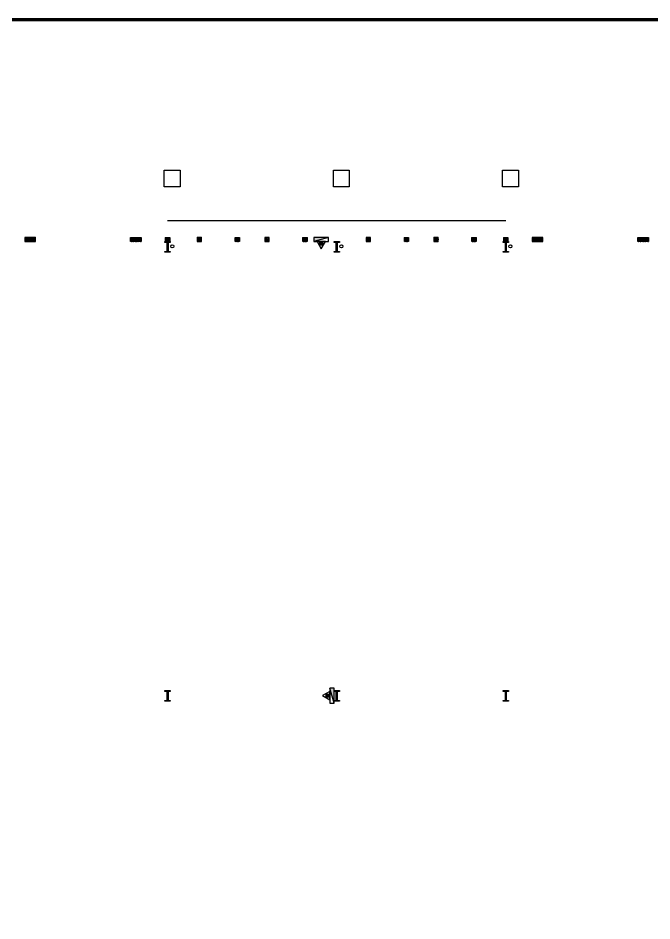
# Model space of a CAD drawing. Extents: x 1169373 to 1354985, y 649019 to 904199.
# Drawn here: x 1265902 to 1295894, y 739169 to 781899 of the extents above; entities that cross this region are included whole.
import ezdxf

# ---------------------------------------------------------------- set-up
doc = ezdxf.new("R2010")
doc.units = 0
doc.header["$LTSCALE"] = 1000
doc.header["$MEASUREMENT"] = 0
for name, color, linetype in [('EQUIP_消火栓', 7, 'Continuous'), ('EQUIP_消防', 7, 'Continuous'), ('GZ', 30, 'Continuous'), ('PUB_TITLE', 4, 'Continuous'), ('VPIPE-消防', 1, 'TG_XH'), ('刚柱', 2, 'Continuous'), ('卫浴', 7, 'Continuous'), ('散水', 32, 'Continuous')]:
    doc.layers.add(name, color=color, linetype=linetype)
doc.styles.add('TG_LINETYPE', font='SIMPLEX', dxfattribs={"width": 0.8, "height": 3, "bigfont": 'HZTXT'})
doc.linetypes.add('TG_XH', pattern='A,2,-0.6,["XH",TG_LINETYPE,S=0.1,R=0,X=-0.52,Y=-0.15],0', length=2.6)

# ---------------------------------------------------------------- blocks, each defined once
blk = doc.blocks.new('sdhfxdhnfdhx')
h = blk.add_hatch(color=256)
h.paths.add_polyline_path([(3050366, 936899), (3050616, 936899), (3050616, 936859), (3050366, 936859)])
h.paths.add_polyline_path([(3050511, 937319), (3050511, 936899), (3050471, 936899), (3050471, 937319)])
h.paths.add_polyline_path([(3050366, 937359), (3050616, 937359), (3050616, 937319), (3050366, 937319)])
for points in [[(3050366, 937359), (3050616, 937359), (3050616, 937319), (3050366, 937319)], [(3050511, 937319), (3050511, 936899), (3050471, 936899), (3050471, 937319)], [(3050366, 936899), (3050616, 936899), (3050616, 936859), (3050366, 936859)]]:
    blk.add_lwpolyline(points, close=True)
blk = doc.blocks.new('$ATTACHMENT$00000214')
h = blk.add_hatch()
h.set_pattern_fill('ANSI31', color=256, scale=200, style=0)
h.set_pattern_definition([(45, (-38543.802, -6842.639), (-17.67767, 17.67767), [])])
h.paths.add_polyline_path([(-65, 2), (65, 2), (65, -128), (-65, -128)])
for points in [[(0, 172), (-198, -172), (198, -172)], [(-65, 2), (65, 2), (65, -128), (-65, -128)]]:
    blk.add_lwpolyline(points, close=True)
blk = doc.blocks.new('$TwtSys$00000434')
for p, q in [((-0.5, 0.5), (-0.5, -0.5)), ((-0.5, -0.5), (0.5, 0.5)), ((0.5, 0.5), (-0.5, 0.5)), ((0.5, -0.5), (0.5, 0.5)), ((-0.5, -0.5), (0.5, -0.5))]:
    blk.add_line(p, q)
blk.add_solid([(0.5, -0.5), (0.5, 0.5), (-0.5, -0.5)])
blk = doc.blocks.new('xhs')
at = {"layer": 'EQUIP_消火栓', "xscale": 700.0000000000026, "yscale": 200, "zscale": 700, "rotation": 359.9999949910357}
blk.add_blockref('$TwtSys$00000434', (4416311, -1410339), dxfattribs=at)
at = {"layer": 'EQUIP_消防'}
blk.add_blockref('$ATTACHMENT$00000214', (4416311, -1410067), dxfattribs=at)

msp = doc.modelspace()

# ---------------------------------------------------------------- hatches: boundary and pattern name
at = {"layer": 'GZ'}
h = msp.add_hatch(dxfattribs=at)
h.set_pattern_fill('钢筋混凝土', color=253, scale=20, style=0)
h.set_pattern_definition([(135, (1320113.753, 695713.577), (35.35534, 35.35534), []), (130, (1320113.75, 695713.58), (-143.45204, -12.55043), [15, -165]), (185, (1320113.75, 695713.58), (27.75027, 150.43843), [12, -132]), (79.5486, (1320101.8, 695712.53), (-115.70188, 137.8879), [12.74804, -140.22842]), (133.8158, (1320113.75, 695753.58), (-213.4482, -33.1038), [22.5, -247.5]), (83.3644, (1320095.97, 695750.82), (-186.93254, 194.82357), [19.12206, -210.3426]), (188.8158, (1320113.75, 695753.58), (-186.9324, 194.8237), [18, -198]), (159, (1320093.75, 695743.58), (-119.38141, -80.52378), [15, -165]), (214, (1320093.75, 695743.58), (-48.66307, 145.03), [12, -132]), (108.5486, (1320083.8, 695736.87), (-168.04453, 64.5061), [12.74804, -140.22842]), (142.5, (1320113.753, 695713.577), (-2.43197, 66.57877), [0, -130.4, 0, -134, 0, -132.5]), (172.5, (1320113.75, 695713.58), (-52.61391, 78.88234), [0, -76.4, 0, -127.4, 0, -50.5]), (212.5, (1320158.353, 695713.58), (-106.764487, -4.510974), [0, -50, 0, -156, 0, -207]), (222.5, (1320178.35, 695713.58), (-116.63723, 20.021), [0, -65, 0, -103.6, 0, -147])])
h.paths.add_polyline_path([(1266729, 771519), (1266229, 771519), (1266229, 771319), (1266729, 771319)])
h = msp.add_hatch(dxfattribs=at)
h.set_pattern_fill('钢筋混凝土', color=253, scale=20, style=0)
h.set_pattern_definition([(45, (1217844.47, 695713.577), (-35.35534, 35.35534), []), (50, (1217844.47, 695713.58), (143.45204, -12.55043), [15, -165]), (355, (1217844.47, 695713.58), (-27.75027, 150.43843), [12, -132]), (100.4514, (1217856.42, 695712.53), (115.70188, 137.8879), [12.74804, -140.22842]), (46.1842, (1217844.47, 695753.58), (213.4482, -33.1038), [22.5, -247.5]), (96.6356, (1217862.26, 695750.82), (186.93254, 194.82357), [19.12206, -210.3426]), (351.1842, (1217844.47, 695753.58), (186.9324, 194.8237), [18, -198]), (21, (1217864.47, 695743.58), (119.38141, -80.52378), [15, -165]), (326, (1217864.47, 695743.58), (48.66307, 145.03), [12, -132]), (71.4514, (1217874.42, 695736.87), (168.04453, 64.5061), [12.74804, -140.22842]), (37.5, (1217844.47, 695713.577), (2.43197, 66.57877), [0, -130.4, 0, -134, 0, -132.5]), (7.5, (1217844.47, 695713.58), (52.61391, 78.88234), [0, -76.4, 0, -127.4, 0, -50.5]), (327.5, (1217799.87, 695713.58), (106.764487, -4.510974), [0, -50, 0, -156, 0, -207]), (317.5, (1217779.87, 695713.58), (116.63723, 20.021), [0, -65, 0, -103.6, 0, -147])])
h.paths.add_polyline_path([(1271229, 771519), (1271729, 771519), (1271729, 771319), (1271229, 771319)])
h = msp.add_hatch(dxfattribs=at)
h.set_pattern_fill('钢筋混凝土', color=253, scale=20, style=0)
h.set_pattern_definition([(45, (1219494.47, 695713.577), (-35.35534, 35.35534), []), (50, (1219494.47, 695713.58), (143.45204, -12.55043), [15, -165]), (355, (1219494.47, 695713.58), (-27.75027, 150.43843), [12, -132]), (100.4514, (1219506.42, 695712.53), (115.70188, 137.8879), [12.74804, -140.22842]), (46.1842, (1219494.47, 695753.58), (213.4482, -33.1038), [22.5, -247.5]), (96.6356, (1219512.26, 695750.82), (186.93254, 194.82357), [19.12206, -210.3426]), (351.1842, (1219494.47, 695753.58), (186.9324, 194.8237), [18, -198]), (21, (1219514.47, 695743.58), (119.38141, -80.52378), [15, -165]), (326, (1219514.47, 695743.58), (48.66307, 145.03), [12, -132]), (71.4514, (1219524.42, 695736.87), (168.04453, 64.5061), [12.74804, -140.22842]), (37.5, (1219494.47, 695713.577), (2.43197, 66.57877), [0, -130.4, 0, -134, 0, -132.5]), (7.5, (1219494.47, 695713.58), (52.61391, 78.88234), [0, -76.4, 0, -127.4, 0, -50.5]), (327.5, (1219449.87, 695713.58), (106.764487, -4.510974), [0, -50, 0, -156, 0, -207]), (317.5, (1219429.87, 695713.58), (116.63723, 20.021), [0, -65, 0, -103.6, 0, -147])])
h.paths.add_polyline_path([(1272879, 771519), (1273079, 771519), (1273079, 771319), (1272879, 771319)])
h = msp.add_hatch(dxfattribs=at)
h.set_pattern_fill('钢筋混凝土', color=253, scale=20, style=0)
h.set_pattern_definition([(135, (1327963.505, 695713.577), (35.35534, 35.35534), []), (130, (1327963.5, 695713.58), (-143.45204, -12.55043), [15, -165]), (185, (1327963.5, 695713.58), (27.75027, 150.43843), [12, -132]), (79.5486, (1327951.55, 695712.53), (-115.70188, 137.8879), [12.74804, -140.22842]), (133.8158, (1327963.5, 695753.58), (-213.4482, -33.1038), [22.5, -247.5]), (83.3644, (1327945.72, 695750.82), (-186.93254, 194.82357), [19.12206, -210.3426]), (188.8158, (1327963.5, 695753.58), (-186.9324, 194.8237), [18, -198]), (159, (1327943.5, 695743.58), (-119.38141, -80.52378), [15, -165]), (214, (1327943.5, 695743.58), (-48.66307, 145.03), [12, -132]), (108.5486, (1327933.56, 695736.87), (-168.04453, 64.5061), [12.74804, -140.22842]), (142.5, (1327963.505, 695713.577), (-2.43197, 66.57877), [0, -130.4, 0, -134, 0, -132.5]), (172.5, (1327963.505, 695713.58), (-52.61391, 78.88234), [0, -76.4, 0, -127.4, 0, -50.5]), (212.5, (1328008.105, 695713.58), (-106.764487, -4.510974), [0, -50, 0, -156, 0, -207]), (222.5, (1328028.11, 695713.58), (-116.63723, 20.021), [0, -65, 0, -103.6, 0, -147])])
h.paths.add_polyline_path([(1274579, 771519), (1274379, 771519), (1274379, 771319), (1274579, 771319)])
h = msp.add_hatch(dxfattribs=at)
h.set_pattern_fill('钢筋混凝土', color=253, scale=20, style=0)
h.set_pattern_definition([(45, (1222794.22, 695713.577), (-35.35534, 35.35534), []), (50, (1222794.22, 695713.58), (143.45204, -12.55043), [15, -165]), (355, (1222794.22, 695713.58), (-27.75027, 150.43843), [12, -132]), (100.4514, (1222806.18, 695712.53), (115.70188, 137.8879), [12.74804, -140.22842]), (46.1842, (1222794.22, 695753.58), (213.4482, -33.1038), [22.5, -247.5]), (96.6356, (1222812, 695750.82), (186.93254, 194.82357), [19.12206, -210.3426]), (351.1842, (1222794.22, 695753.58), (186.9324, 194.8237), [18, -198]), (21, (1222814.22, 695743.58), (119.38141, -80.52378), [15, -165]), (326, (1222814.22, 695743.58), (48.66307, 145.03), [12, -132]), (71.4514, (1222824.17, 695736.87), (168.04453, 64.5061), [12.74804, -140.22842]), (37.5, (1222794.22, 695713.577), (2.43197, 66.57877), [0, -130.4, 0, -134, 0, -132.5]), (7.5, (1222794.22, 695713.58), (52.61391, 78.88234), [0, -76.4, 0, -127.4, 0, -50.5]), (327.5, (1222749.62, 695713.58), (106.764487, -4.510974), [0, -50, 0, -156, 0, -207]), (317.5, (1222729.62, 695713.58), (116.63723, 20.021), [0, -65, 0, -103.6, 0, -147])])
h.paths.add_polyline_path([(1276179, 771519), (1276379, 771519), (1276379, 771319), (1276179, 771319)])
h = msp.add_hatch(dxfattribs=at)
h.set_pattern_fill('钢筋混凝土', color=253, scale=20, style=0)
h.set_pattern_definition([(135, (1331163.81, 695713.577), (35.35534, 35.35534), []), (130, (1331163.81, 695713.58), (-143.45204, -12.55043), [15, -165]), (185, (1331163.81, 695713.58), (27.75027, 150.43843), [12, -132]), (79.5486, (1331151.86, 695712.53), (-115.70188, 137.8879), [12.74804, -140.22842]), (133.8158, (1331163.81, 695753.58), (-213.4482, -33.1038), [22.5, -247.5]), (83.3644, (1331146.02, 695750.82), (-186.93254, 194.82357), [19.12206, -210.3426]), (188.8158, (1331163.81, 695753.58), (-186.9324, 194.8237), [18, -198]), (159, (1331143.81, 695743.58), (-119.38141, -80.52378), [15, -165]), (214, (1331143.81, 695743.58), (-48.66307, 145.03), [12, -132]), (108.5486, (1331133.86, 695736.87), (-168.04453, 64.5061), [12.74804, -140.22842]), (142.5, (1331163.81, 695713.577), (-2.43197, 66.57877), [0, -130.4, 0, -134, 0, -132.5]), (172.5, (1331163.81, 695713.58), (-52.61391, 78.88234), [0, -76.4, 0, -127.4, 0, -50.5]), (212.5, (1331208.41, 695713.58), (-106.764487, -4.510974), [0, -50, 0, -156, 0, -207]), (222.5, (1331228.41, 695713.58), (-116.63723, 20.021), [0, -65, 0, -103.6, 0, -147])])
h.paths.add_polyline_path([(1277779, 771519), (1277579, 771519), (1277579, 771319), (1277779, 771319)])
h = msp.add_hatch(dxfattribs=at)
h.set_pattern_fill('钢筋混凝土', color=253, scale=20, style=0)
h.set_pattern_definition([(45, (1225994.526, 695713.577), (-35.35534, 35.35534), []), (50, (1225994.53, 695713.58), (143.45204, -12.55043), [15, -165]), (355, (1225994.53, 695713.58), (-27.75027, 150.43843), [12, -132]), (100.4514, (1226006.48, 695712.53), (115.70188, 137.8879), [12.74804, -140.22842]), (46.1842, (1225994.53, 695753.58), (213.4482, -33.1038), [22.5, -247.5]), (96.6356, (1226012.31, 695750.82), (186.93254, 194.82357), [19.12206, -210.3426]), (351.1842, (1225994.53, 695753.58), (186.9324, 194.8237), [18, -198]), (21, (1226014.53, 695743.58), (119.38141, -80.52378), [15, -165]), (326, (1226014.53, 695743.58), (48.66307, 145.03), [12, -132]), (71.4514, (1226024.47, 695736.87), (168.04453, 64.5061), [12.74804, -140.22842]), (37.5, (1225994.526, 695713.577), (2.43197, 66.57877), [0, -130.4, 0, -134, 0, -132.5]), (7.5, (1225994.526, 695713.58), (52.61391, 78.88234), [0, -76.4, 0, -127.4, 0, -50.5]), (327.5, (1225949.926, 695713.58), (106.764487, -4.510974), [0, -50, 0, -156, 0, -207]), (317.5, (1225929.93, 695713.58), (116.63723, 20.021), [0, -65, 0, -103.6, 0, -147])])
h.paths.add_polyline_path([(1279379, 771519), (1279579, 771519), (1279579, 771319), (1279379, 771319)])
h = msp.add_hatch(dxfattribs=at)
h.set_pattern_fill('钢筋混凝土', color=253, scale=20, style=0)
h.set_pattern_definition([(135, (1335963.505, 695713.577), (35.35534, 35.35534), []), (130, (1335963.5, 695713.58), (-143.45204, -12.55043), [15, -165]), (185, (1335963.5, 695713.58), (27.75027, 150.43843), [12, -132]), (79.5486, (1335951.55, 695712.53), (-115.70188, 137.8879), [12.74804, -140.22842]), (133.8158, (1335963.5, 695753.58), (-213.4482, -33.1038), [22.5, -247.5]), (83.3644, (1335945.72, 695750.82), (-186.93254, 194.82357), [19.12206, -210.3426]), (188.8158, (1335963.5, 695753.58), (-186.9324, 194.8237), [18, -198]), (159, (1335943.5, 695743.58), (-119.38141, -80.52378), [15, -165]), (214, (1335943.5, 695743.58), (-48.66307, 145.03), [12, -132]), (108.5486, (1335933.56, 695736.87), (-168.04453, 64.5061), [12.74804, -140.22842]), (142.5, (1335963.505, 695713.577), (-2.43197, 66.57877), [0, -130.4, 0, -134, 0, -132.5]), (172.5, (1335963.505, 695713.58), (-52.61391, 78.88234), [0, -76.4, 0, -127.4, 0, -50.5]), (212.5, (1336008.105, 695713.58), (-106.764487, -4.510974), [0, -50, 0, -156, 0, -207]), (222.5, (1336028.11, 695713.58), (-116.63723, 20.021), [0, -65, 0, -103.6, 0, -147])])
h.paths.add_polyline_path([(1282579, 771519), (1282379, 771519), (1282379, 771319), (1282579, 771319)])
h = msp.add_hatch(dxfattribs=at)
h.set_pattern_fill('钢筋混凝土', color=253, scale=20, style=0)
h.set_pattern_definition([(45, (1230794.22, 695713.577), (-35.35534, 35.35534), []), (50, (1230794.22, 695713.58), (143.45204, -12.55043), [15, -165]), (355, (1230794.22, 695713.58), (-27.75027, 150.43843), [12, -132]), (100.4514, (1230806.18, 695712.53), (115.70188, 137.8879), [12.74804, -140.22842]), (46.1842, (1230794.22, 695753.58), (213.4482, -33.1038), [22.5, -247.5]), (96.6356, (1230812, 695750.82), (186.93254, 194.82357), [19.12206, -210.3426]), (351.1842, (1230794.22, 695753.58), (186.9324, 194.8237), [18, -198]), (21, (1230814.22, 695743.58), (119.38141, -80.52378), [15, -165]), (326, (1230814.22, 695743.58), (48.66307, 145.03), [12, -132]), (71.4514, (1230824.17, 695736.87), (168.04453, 64.5061), [12.74804, -140.22842]), (37.5, (1230794.22, 695713.577), (2.43197, 66.57877), [0, -130.4, 0, -134, 0, -132.5]), (7.5, (1230794.22, 695713.58), (52.61391, 78.88234), [0, -76.4, 0, -127.4, 0, -50.5]), (327.5, (1230749.62, 695713.58), (106.764487, -4.510974), [0, -50, 0, -156, 0, -207]), (317.5, (1230729.62, 695713.58), (116.63723, 20.021), [0, -65, 0, -103.6, 0, -147])])
h.paths.add_polyline_path([(1284179, 771519), (1284379, 771519), (1284379, 771319), (1284179, 771319)])
h = msp.add_hatch(dxfattribs=at)
h.set_pattern_fill('钢筋混凝土', color=253, scale=20, style=0)
h.set_pattern_definition([(135, (1339163.81, 695713.577), (35.35534, 35.35534), []), (130, (1339163.81, 695713.58), (-143.45204, -12.55043), [15, -165]), (185, (1339163.81, 695713.58), (27.75027, 150.43843), [12, -132]), (79.5486, (1339151.86, 695712.53), (-115.70188, 137.8879), [12.74804, -140.22842]), (133.8158, (1339163.81, 695753.58), (-213.4482, -33.1038), [22.5, -247.5]), (83.3644, (1339146.02, 695750.82), (-186.93254, 194.82357), [19.12206, -210.3426]), (188.8158, (1339163.81, 695753.58), (-186.9324, 194.8237), [18, -198]), (159, (1339143.81, 695743.58), (-119.38141, -80.52378), [15, -165]), (214, (1339143.81, 695743.58), (-48.66307, 145.03), [12, -132]), (108.5486, (1339133.86, 695736.87), (-168.04453, 64.5061), [12.74804, -140.22842]), (142.5, (1339163.81, 695713.577), (-2.43197, 66.57877), [0, -130.4, 0, -134, 0, -132.5]), (172.5, (1339163.81, 695713.58), (-52.61391, 78.88234), [0, -76.4, 0, -127.4, 0, -50.5]), (212.5, (1339208.41, 695713.58), (-106.764487, -4.510974), [0, -50, 0, -156, 0, -207]), (222.5, (1339228.41, 695713.58), (-116.63723, 20.021), [0, -65, 0, -103.6, 0, -147])])
h.paths.add_polyline_path([(1285779, 771519), (1285579, 771519), (1285579, 771319), (1285779, 771319)])
h = msp.add_hatch(dxfattribs=at)
h.set_pattern_fill('钢筋混凝土', color=253, scale=20, style=0)
h.set_pattern_definition([(45, (1233994.526, 695713.577), (-35.35534, 35.35534), []), (50, (1233994.53, 695713.58), (143.45204, -12.55043), [15, -165]), (355, (1233994.53, 695713.58), (-27.75027, 150.43843), [12, -132]), (100.4514, (1234006.48, 695712.53), (115.70188, 137.8879), [12.74804, -140.22842]), (46.1842, (1233994.53, 695753.58), (213.4482, -33.1038), [22.5, -247.5]), (96.6356, (1234012.31, 695750.82), (186.93254, 194.82357), [19.12206, -210.3426]), (351.1842, (1233994.53, 695753.58), (186.9324, 194.8237), [18, -198]), (21, (1234014.53, 695743.58), (119.38141, -80.52378), [15, -165]), (326, (1234014.53, 695743.58), (48.66307, 145.03), [12, -132]), (71.4514, (1234024.47, 695736.87), (168.04453, 64.5061), [12.74804, -140.22842]), (37.5, (1233994.526, 695713.577), (2.43197, 66.57877), [0, -130.4, 0, -134, 0, -132.5]), (7.5, (1233994.526, 695713.58), (52.61391, 78.88234), [0, -76.4, 0, -127.4, 0, -50.5]), (327.5, (1233949.926, 695713.58), (106.764487, -4.510974), [0, -50, 0, -156, 0, -207]), (317.5, (1233929.93, 695713.58), (116.63723, 20.021), [0, -65, 0, -103.6, 0, -147])])
h.paths.add_polyline_path([(1287379, 771519), (1287579, 771519), (1287579, 771319), (1287379, 771319)])
h = msp.add_hatch(dxfattribs=at)
h.set_pattern_fill('钢筋混凝土', color=253, scale=20, style=0)
h.set_pattern_definition([(45, (1235494.47, 695713.577), (-35.35534, 35.35534), []), (50, (1235494.47, 695713.58), (143.45204, -12.55043), [15, -165]), (355, (1235494.47, 695713.58), (-27.75027, 150.43843), [12, -132]), (100.4514, (1235506.42, 695712.53), (115.70188, 137.8879), [12.74804, -140.22842]), (46.1842, (1235494.47, 695753.58), (213.4482, -33.1038), [22.5, -247.5]), (96.6356, (1235512.26, 695750.82), (186.93254, 194.82357), [19.12206, -210.3426]), (351.1842, (1235494.47, 695753.58), (186.9324, 194.8237), [18, -198]), (21, (1235514.47, 695743.58), (119.38141, -80.52378), [15, -165]), (326, (1235514.47, 695743.58), (48.66307, 145.03), [12, -132]), (71.4514, (1235524.42, 695736.87), (168.04453, 64.5061), [12.74804, -140.22842]), (37.5, (1235494.47, 695713.577), (2.43197, 66.57877), [0, -130.4, 0, -134, 0, -132.5]), (7.5, (1235494.47, 695713.58), (52.61391, 78.88234), [0, -76.4, 0, -127.4, 0, -50.5]), (327.5, (1235449.87, 695713.58), (106.764487, -4.510974), [0, -50, 0, -156, 0, -207]), (317.5, (1235429.87, 695713.58), (116.63723, 20.021), [0, -65, 0, -103.6, 0, -147])])
h.paths.add_polyline_path([(1288879, 771519), (1289079, 771519), (1289079, 771319), (1288879, 771319)])
h = msp.add_hatch(dxfattribs=at)
h.set_pattern_fill('钢筋混凝土', color=253, scale=20, style=0)
h.set_pattern_definition([(135, (1344113.753, 695713.577), (35.35534, 35.35534), []), (130, (1344113.75, 695713.58), (-143.45204, -12.55043), [15, -165]), (185, (1344113.75, 695713.58), (27.75027, 150.43843), [12, -132]), (79.5486, (1344101.8, 695712.53), (-115.70188, 137.8879), [12.74804, -140.22842]), (133.8158, (1344113.75, 695753.58), (-213.4482, -33.1038), [22.5, -247.5]), (83.3644, (1344095.97, 695750.82), (-186.93254, 194.82357), [19.12206, -210.3426]), (188.8158, (1344113.75, 695753.58), (-186.9324, 194.8237), [18, -198]), (159, (1344093.75, 695743.58), (-119.38141, -80.52378), [15, -165]), (214, (1344093.75, 695743.58), (-48.66307, 145.03), [12, -132]), (108.5486, (1344083.8, 695736.87), (-168.04453, 64.5061), [12.74804, -140.22842]), (142.5, (1344113.753, 695713.577), (-2.43197, 66.57877), [0, -130.4, 0, -134, 0, -132.5]), (172.5, (1344113.75, 695713.58), (-52.61391, 78.88234), [0, -76.4, 0, -127.4, 0, -50.5]), (212.5, (1344158.353, 695713.58), (-106.764487, -4.510974), [0, -50, 0, -156, 0, -207]), (222.5, (1344178.35, 695713.58), (-116.63723, 20.021), [0, -65, 0, -103.6, 0, -147])])
h.paths.add_polyline_path([(1290729, 771519), (1290229, 771519), (1290229, 771319), (1290729, 771319)])
h = msp.add_hatch(dxfattribs=at)
h.set_pattern_fill('钢筋混凝土', color=253, scale=20, style=0)
h.set_pattern_definition([(45, (1241844.47, 695713.577), (-35.35534, 35.35534), []), (50, (1241844.47, 695713.58), (143.45204, -12.55043), [15, -165]), (355, (1241844.47, 695713.58), (-27.75027, 150.43843), [12, -132]), (100.4514, (1241856.42, 695712.53), (115.70188, 137.8879), [12.74804, -140.22842]), (46.1842, (1241844.47, 695753.58), (213.4482, -33.1038), [22.5, -247.5]), (96.6356, (1241862.26, 695750.82), (186.93254, 194.82357), [19.12206, -210.3426]), (351.1842, (1241844.47, 695753.58), (186.9324, 194.8237), [18, -198]), (21, (1241864.47, 695743.58), (119.38141, -80.52378), [15, -165]), (326, (1241864.47, 695743.58), (48.66307, 145.03), [12, -132]), (71.4514, (1241874.42, 695736.87), (168.04453, 64.5061), [12.74804, -140.22842]), (37.5, (1241844.47, 695713.577), (2.43197, 66.57877), [0, -130.4, 0, -134, 0, -132.5]), (7.5, (1241844.47, 695713.58), (52.61391, 78.88234), [0, -76.4, 0, -127.4, 0, -50.5]), (327.5, (1241799.87, 695713.58), (106.764487, -4.510974), [0, -50, 0, -156, 0, -207]), (317.5, (1241779.87, 695713.58), (116.63723, 20.021), [0, -65, 0, -103.6, 0, -147])])
h.paths.add_polyline_path([(1295229, 771519), (1295729, 771519), (1295729, 771319), (1295229, 771319)])

# ---------------------------------------------------------------- linework, layer by layer
for points in [[(1272821, 774698), (1273575, 774698), (1273575, 773913), (1272821, 773913)], [(1280821, 774698), (1281575, 774698), (1281575, 773913), (1280821, 773913)], [(1288821, 774698), (1289575, 774698), (1289575, 773913), (1288821, 773913)]]:
    msp.add_lwpolyline(points, close=True)
at = {"layer": 'GZ', "color": 253}
for points in [[(1266729, 771519), (1266229, 771519), (1266229, 771319), (1266729, 771319)], [(1271229, 771519), (1271729, 771519), (1271729, 771319), (1271229, 771319)], [(1272879, 771519), (1273079, 771519), (1273079, 771319), (1272879, 771319)], [(1274579, 771519), (1274379, 771519), (1274379, 771319), (1274579, 771319)], [(1276179, 771519), (1276379, 771519), (1276379, 771319), (1276179, 771319)], [(1277779, 771519), (1277579, 771519), (1277579, 771319), (1277779, 771319)], [(1279379, 771519), (1279579, 771519), (1279579, 771319), (1279379, 771319)], [(1282579, 771519), (1282379, 771519), (1282379, 771319), (1282579, 771319)], [(1284179, 771519), (1284379, 771519), (1284379, 771319), (1284179, 771319)], [(1285779, 771519), (1285579, 771519), (1285579, 771319), (1285779, 771319)], [(1287379, 771519), (1287579, 771519), (1287579, 771319), (1287379, 771319)], [(1288879, 771519), (1289079, 771519), (1289079, 771319), (1288879, 771319)], [(1290729, 771519), (1290229, 771519), (1290229, 771319), (1290729, 771319)], [(1295229, 771519), (1295729, 771519), (1295729, 771319), (1295229, 771319)]]:
    msp.add_lwpolyline(points, close=True, dxfattribs=at)
at = {"layer": 'PUB_TITLE', "const_width": 160}
msp.add_lwpolyline([(1240105, 717819), (1353385, 717819), (1353385, 781819), (1240105, 781819)], close=True, dxfattribs=at)
at = {"layer": '卫浴', "color": 253}
for centre in [(1273198, 771099), (1281198, 771099), (1289198, 771099)]:
    msp.add_circle(centre, 75, dxfattribs=at)
at = {"layer": '散水', "color": 253}
msp.add_lwpolyline([(1272979, 772319), (1288979, 772319)], dxfattribs=at)

# ---------------------------------------------------------------- block references
at = {"layer": 'VPIPE-消防', "color": 253}
for p, rotation in [((5696559, -638920), 180), ((-129584, -3666480), 90)]:
    msp.add_blockref('xhs', p, dxfattribs=dict(at, rotation=rotation))
at = {"layer": '刚柱', "color": 253}
for p in [(-1777512, -166041), (-1769512, -166041), (-1761512, -166041), (-1777512, -187291), (-1769512, -187291), (-1761512, -187291)]:
    msp.add_blockref('sdhfxdhnfdhx', p, dxfattribs=at)

doc.saveas('drawing.dxf')
